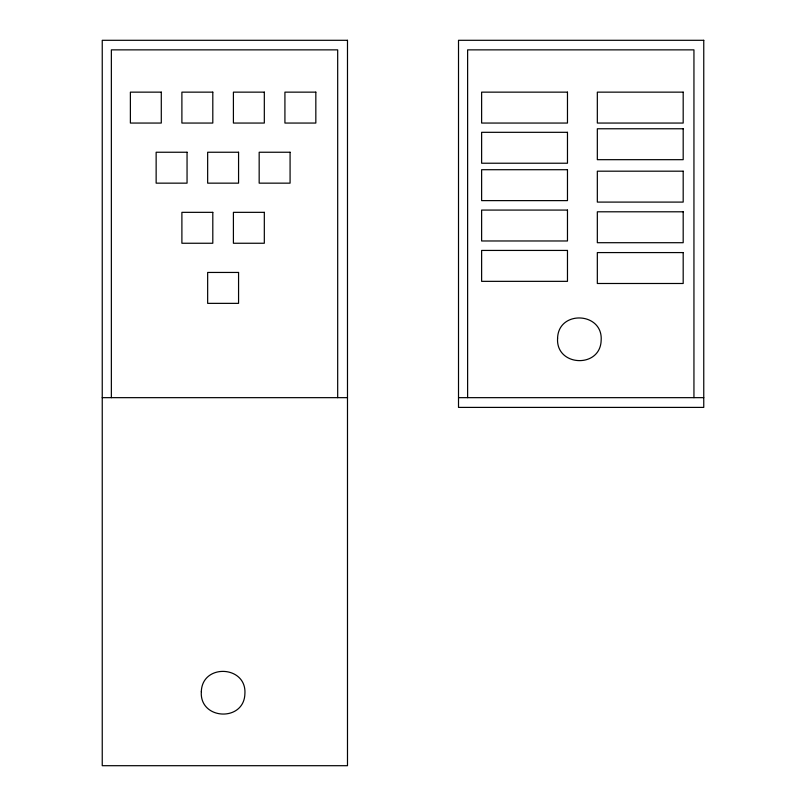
<?xml version="1.0" encoding="UTF-8"?>
<svg xmlns="http://www.w3.org/2000/svg" width="806" height="806" viewBox="0 0 806 806"><rect width="100%" height="100%" fill="white"/><g stroke="black" fill="none" stroke-linecap="round" stroke-linejoin="round"><path stroke-width="1.21" d="M102.241 397.66L347.487 397.66M458.513 397.66L703.759 397.66M693.946 397.66L693.946 49.861L467.621 49.861L467.621 397.66M337.684 397.66L337.684 49.861L111.359 49.861L111.359 397.66M201.329 691.649C199.344 720.02 244.087 722.216 244.893 693.795C246.878 665.424 202.135 663.227 201.329 691.649M557.591 338.218C555.606 366.579 600.349 368.785 601.155 340.364C603.14 311.993 558.397 309.796 557.591 338.218M347.487 40.3L102.241 40.3L102.241 765.7L347.487 765.7L347.487 40.3M703.759 40.3L458.513 40.3L458.513 407.403L703.759 407.403L703.759 40.3M161.291 92.146L130.381 92.146L130.381 123.056L161.291 123.056L161.291 92.146M212.804 92.146L181.894 92.146L181.894 123.056L212.804 123.056L212.804 92.146M264.318 92.146L233.408 92.146L233.408 123.056L264.318 123.056L264.318 92.146M315.831 92.146L284.921 92.146L284.921 123.056L315.831 123.056L315.831 92.146M567.474 92.146L481.625 92.146L481.625 123.056L567.474 123.056L567.474 92.146M683.186 92.146L597.327 92.146L597.327 123.056L683.186 123.056L683.186 92.146M683.186 128.769L597.327 128.769L597.327 159.679L683.186 159.679L683.186 128.769M567.474 132.315L481.625 132.315L481.625 163.225L567.474 163.225L567.474 132.315M187.052 152.243L156.142 152.243L156.142 183.153L187.052 183.153L187.052 152.243M238.566 152.243L207.656 152.243L207.656 183.153L238.566 183.153L238.566 152.243M290.079 152.243L259.169 152.243L259.169 183.153L290.079 183.153L290.079 152.243M567.474 169.713L481.625 169.713L481.625 200.623L567.474 200.623L567.474 169.713M683.186 171.184L597.327 171.184L597.327 202.094L683.186 202.094L683.186 171.184M567.474 210.074L481.625 210.074L481.625 240.974L567.474 240.974L567.474 210.074M683.186 211.797L597.327 211.797L597.327 242.707L683.186 242.707L683.186 211.797M212.804 212.341L181.894 212.341L181.894 243.251L212.804 243.251L212.804 212.341M264.318 212.341L233.408 212.341L233.408 243.251L264.318 243.251L264.318 212.341M567.474 250.434L481.625 250.434L481.625 281.344L567.474 281.344L567.474 250.434M683.186 252.58L597.327 252.58L597.327 283.49L683.186 283.49L683.186 252.58M238.566 272.448L207.656 272.448L207.656 303.358L238.566 303.358L238.566 272.448"/></g></svg>
